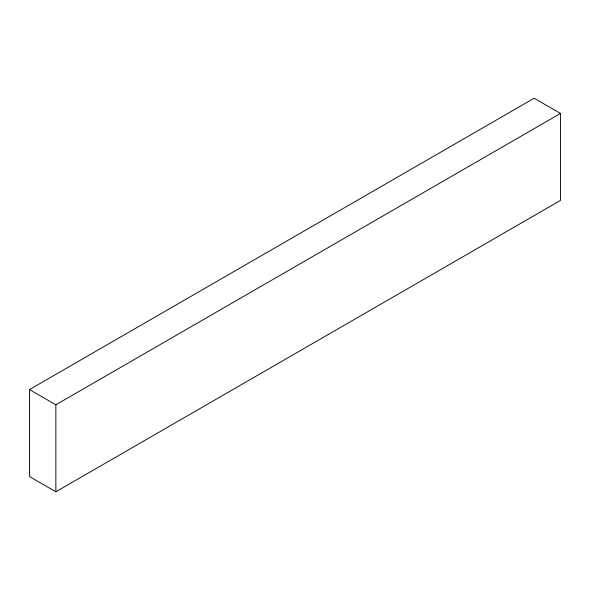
<?xml version="1.0" encoding="UTF-8"?>
<svg xmlns="http://www.w3.org/2000/svg" width="590" height="590" viewBox="0 0 590 590"><rect width="100%" height="100%" fill="white"/><g stroke="black" fill="none" stroke-linecap="round" stroke-linejoin="round"><path stroke-width="0.89" d="M29.5 389.577L534.142 98.228L560.5 113.45L560.5 200.423L55.858 491.772L29.5 476.55L29.5 389.577L55.858 404.799L560.5 113.45M55.858 404.799L55.858 491.772"/></g></svg>
